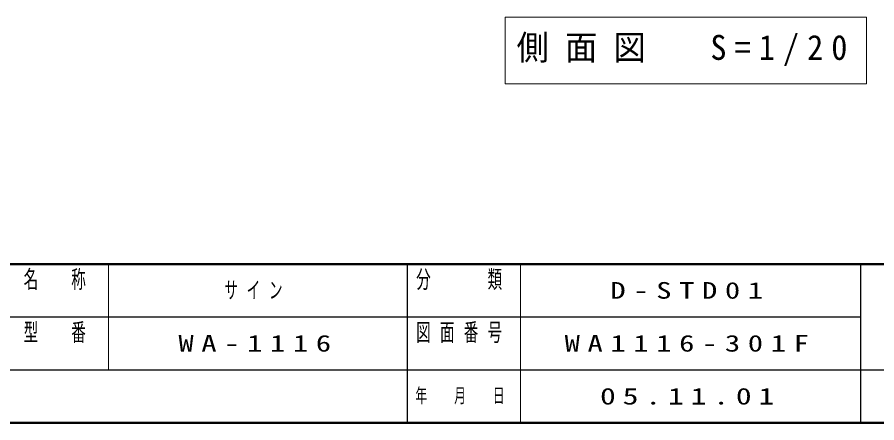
# Model space of a CAD drawing. Units: millimetres on the paper, scale 1:20. Extents: x -365 to 0, y -26 to 257.
# Drawn here: x -181.6 to -67.9, y 0 to 53.7 of the extents above; entities that cross this region are included whole.
import ezdxf

# ---------------------------------------------------------------- set-up
doc = ezdxf.new("R2010")
doc.units = ezdxf.units.MM
doc.layers.add('LY_1', color=7, linetype='Continuous', lineweight=13)
doc.layers.add('LY_2', color=7, linetype='Continuous', lineweight=13)
doc.styles.add('ＭＳ ゴシック', font='')
doc.styles.get('ＭＳ ゴシック').set_extended_font_data('MS Gothic')

msp = doc.modelspace()

# ---------------------------------------------------------------- linework, layer by layer
at = {"layer": 'LY_1'}
for p, q in [((-117.005, 53.662), (-117.005, 44.862)), ((-69.205, 53.662), (-117.005, 53.662)), ((-69.205, 44.862), (-69.205, 53.662)), ((-117.005, 44.862), (-69.205, 44.862))]:
    msp.add_line(p, q, dxfattribs=at)
at = {"layer": 'LY_2', "lineweight": 50}
for p, q in [((-365, 21), (0, 21)), ((-365, 0), (0, 0))]:
    msp.add_line(p, q, dxfattribs=at)
at = {"layer": 'LY_2'}
for p, q in [((-169.5, 21), (-169.5, 7)), ((-115, 21), (-115, 0))]:
    msp.add_line(p, q, dxfattribs=at)
at = {"layer": 'LY_2', "color": 211, "lineweight": 25}
for p, q in [((-130, 21), (-130, 0)), ((-70, 21), (-70, 0)), ((-182.5, 14), (-70, 14)), ((-237.5, 7), (0, 7))]:
    msp.add_line(p, q, dxfattribs=at)

# ---------------------------------------------------------------- texts
at = {"layer": 'LY_1', "style": 'ＭＳ ゴシック'}
for s, insert, char_height, attachment_point in [('\\T1.5;\\W0.95;側面図\u3000S=1/20', (-93.105, 49.262), 3.299, 5), ('\\T1.64;\\W0.6;サイン', (-149.75, 17.5), 2.199, 5), ('\\T1.5;\\W1.35;D-STD01', (-92.5, 17.5), 2.199, 5), ('\\T1.5;\\W1.35;WA-1116', (-160.25, 10.5), 2.199, 4), ('\\T1.5;\\W1.35;WA1116-301F', (-92.5, 10.5), 2.199, 5), ('\\T1.43;\\W1.4;05.11.01', (-92.5, 3.5), 2.199, 5)]:
    msp.add_mtext(s, dxfattribs=dict(at, insert=insert, char_height=char_height, attachment_point=attachment_point))
at = {"layer": 'LY_2', "color": 4, "style": 'ＭＳ ゴシック'}
for s, insert, char_height, attachment_point in [('\\T1.64;\\W0.6;名\u3000称', (-176, 20.167), 2.346, 2), ('\\T1.64;\\W0.6;分\u3000\u3000類', (-122.5, 20.167), 2.346, 2), ('\\T1.64;\\W0.6;型\u3000番', (-176, 13.167), 2.346, 2), ('\\T1.64;\\W0.6;図面番号', (-122.5, 13.167), 2.346, 2), ('\\T1.64;\\W0.6;年\u3000月\u3000日', (-122.5, 3.5), 1.906, 5)]:
    msp.add_mtext(s, dxfattribs=dict(at, insert=insert, char_height=char_height, attachment_point=attachment_point))

doc.saveas('drawing.dxf')
